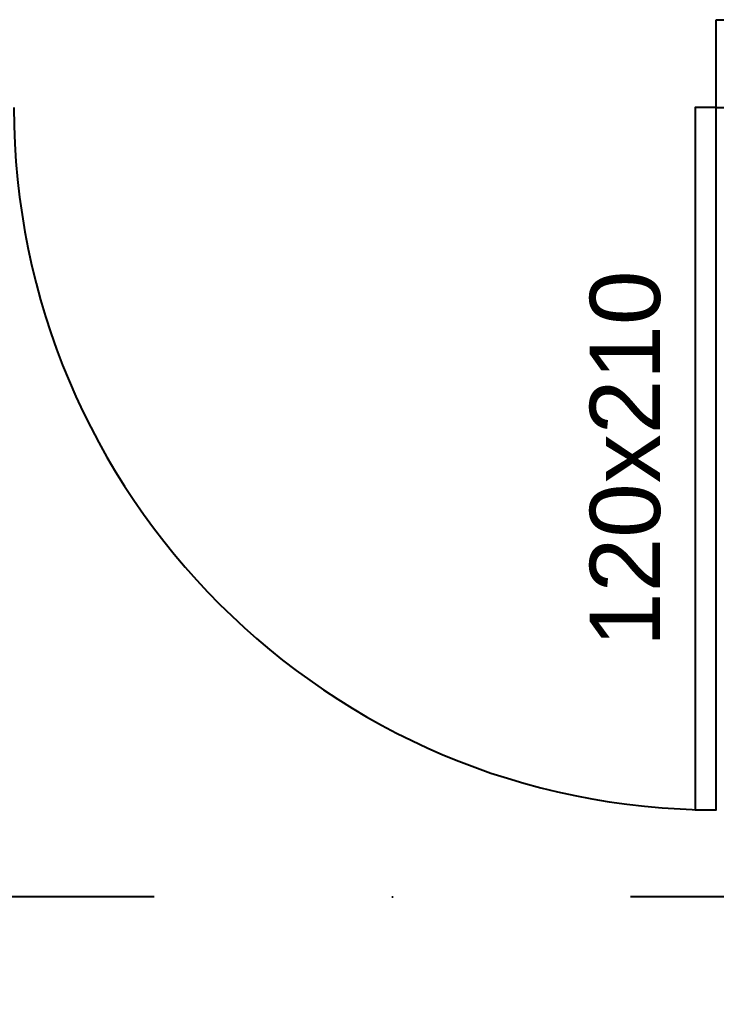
# Model space of a CAD drawing. Header units: centimetres. Extents: x 0 to 1084401, y -139216 to 99734.
# Drawn here: x 903848 to 903967, y 11772.7 to 11941.6 of the extents above; entities that cross this region are included whole.
import ezdxf
from ezdxf.enums import TextEntityAlignment as Align

# ---------------------------------------------------------------- set-up
doc = ezdxf.new("R2010")
doc.units = ezdxf.units.CM
doc.header["$LTSCALE"] = 4
doc.linetypes.add('DASHDOT', pattern=[25.4, 12.7, -6.35, 0, -6.35])
for name, color, linetype in [('0.6', 6, 'Continuous'), ('02-CONT', 2, 'Continuous'), ('B-CORTE', 4, 'DASHDOT')]:
    doc.layers.add(name, color=color, linetype=linetype)
doc.styles.add('2mm 1-50', font='arial.ttf', dxfattribs={"height": 0.1})

# ---------------------------------------------------------------- blocks, each defined once
blk = doc.blocks.new('1_00e')
blk.add_lwpolyline([(-28.40539012428269, -52.25289090163764), (-25.40539012428269, -52.25289090163764), (-25.40539012428269, 47.74710909836236), (-28.40539012428269, 47.74710909836236)], close=True)
at = {"color": 1}
blk.add_arc((-28.40539012428326, -52.25289090163764), 100, 0, 90, dxfattribs=at)

msp = doc.modelspace()

# ---------------------------------------------------------------- linework, layer by layer
at = {"layer": '0.6'}
msp.add_line((903967.0019350427, 11926.55647321635), (903967.0019350427, 11941.55647321635), dxfattribs=at)
for points in [[(903967.0019350427, 11941.55647321635), (903992.0019350427, 11941.55647321635)], [(903967.0019350427, 11926.55647321635), (903977.0019350427, 11926.55647321635), (903977.0019350427, 11566.55647321635), (903842.0019350427, 11566.55647321635)]]:
    msp.add_lwpolyline(points, dxfattribs=at)
at = {"layer": 'B-CORTE', "ltscale": 1.6}
msp.add_line((913793.2125947423, 11791.69509158889), (900484.8674224017, 11791.69509158889), dxfattribs=at)

# ---------------------------------------------------------------- block references
at = {"layer": '02-CONT', "xscale": 1.2, "yscale": 1.2, "zscale": 1.2, "rotation": 180}
msp.add_blockref('1_00e', (903932.9154668935, 11863.85300413439), dxfattribs=at)

# ---------------------------------------------------------------- texts
at = {"layer": '02-CONT', "style": '2mm 1-50'}
msp.add_text('120x210', height=12, rotation=90, dxfattribs=at).set_placement((903951.4019350426, 11866.55647321635), align=Align.MIDDLE_CENTER)

doc.saveas('drawing.dxf')
